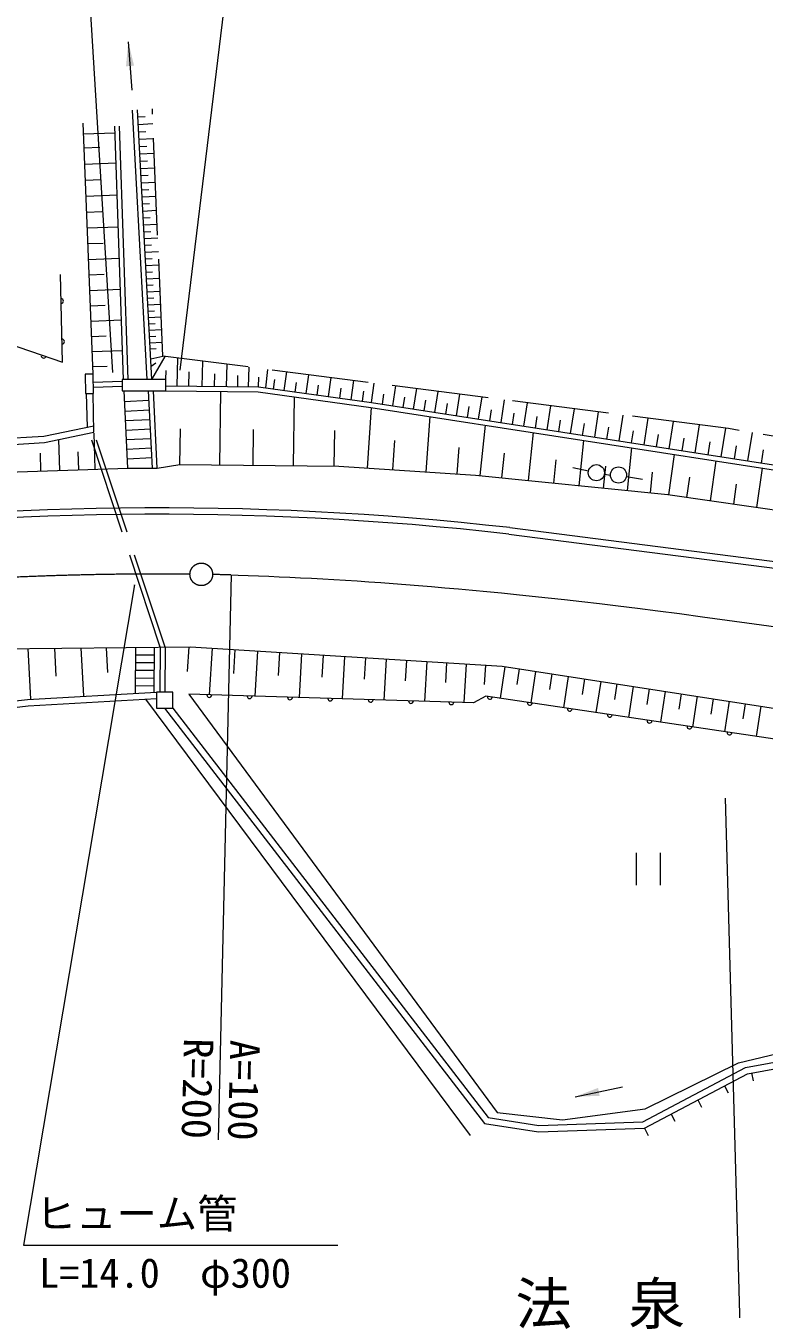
# Model space of a CAD drawing. Units: millimetres, scale not verified. Extents: x 40000 to 680000, y 20000 to 380000.
# Drawn here: x 353275 to 399032, y 259281 to 338776 of the extents above; entities that cross this region are included whole.
import ezdxf
from ezdxf.enums import TextEntityAlignment as Align

# ---------------------------------------------------------------- set-up
doc = ezdxf.new("R2010")
doc.units = ezdxf.units.MM
doc.header["$LTSCALE"] = 1000
doc.linetypes.add('CHAIN', pattern=[18.5, 12, -1.5, 3.5, -1.5])
doc.linetypes.add('DASHED', pattern=[7.5, 6, -1.5])
for name, color, linetype, lineweight in [('M-BGD', 7, 'Continuous', 13), ('M-BMK', 2, 'CHAIN', 13), ('M-STR-HTXT', 7, 'Continuous', 13)]:
    doc.layers.add(name, color=color, linetype=linetype, lineweight=lineweight)
doc.layers.add('M-BMK-HTXT', color=7, linetype='Continuous')
doc.styles.add('ＭＳ ゴシック', font='')
doc.styles.get('ＭＳ ゴシック').set_extended_font_data('MS Gothic')

# ---------------------------------------------------------------- blocks, each defined once
blk = doc.blocks.new('田')
at = {"color": 7, "linetype": 'Continuous', "lineweight": 13}
for p, q in [((-0.75, 2), (-0.75, 0)), ((0.75, 0), (0.75, 2))]:
    blk.add_line(p, q, dxfattribs=at)
blk = doc.blocks.new('filled_arrow')
at = {"color": 0, "linetype": 'Continuous', "lineweight": -2}
blk.add_solid([(7.5, 1.25), (0, 0), (7.5, -1.25)], dxfattribs=at)
blk = doc.blocks.new('open_arrow')
at = {"color": 0, "linetype": 'Continuous', "lineweight": -2}
blk.add_lwpolyline([(7.5, 1.25), (0, 0), (7.5, -1.25)], dxfattribs=at)

msp = doc.modelspace()

# ---------------------------------------------------------------- linework, layer by layer
at = {"layer": 'M-BGD'}
for p, q in [((359631, 337774), (359849, 334781)), ((360792, 316863), (359902, 333539)), ((361093, 316863), (360202, 333555)), ((360225, 333124), (360684, 333149)), ((357455, 317203), (356836, 332733)), ((359335, 316863), (358790, 332543)), ((359635, 316863), (359090, 332553)), ((360249, 332660), (361163, 332709)), ((356862, 332071), (358804, 332149)), ((360274, 332200), (360728, 332224)), ((360298, 331741), (361201, 331789)), ((356897, 331205), (357865, 331243)), ((360323, 331286), (360771, 331310)), ((360347, 330832), (361239, 330880)), ((356937, 330202), (358869, 330279)), ((360371, 330383), (360814, 330406)), ((360395, 329934), (361277, 329981)), ((356976, 329208), (357934, 329246)), ((360419, 329489), (360857, 329513)), ((360442, 329045), (361314, 329092)), ((360466, 328606), (360899, 328629)), ((357016, 328215), (358938, 328292)), ((360489, 328167), (361351, 328213)), ((360512, 327733), (360941, 327756)), ((357055, 327232), (358002, 327270)), ((360536, 327299), (361387, 327345)), ((360558, 326870), (360982, 326893)), ((357094, 326250), (359006, 326326)), ((360581, 326441), (361423, 326486)), ((360604, 326017), (361023, 326039)), ((357133, 325277), (358070, 325314)), ((360627, 325593), (361459, 325637)), ((360649, 325173), (361063, 325195)), ((357172, 324305), (359074, 324381)), ((360671, 324754), (361494, 324798)), ((360694, 324339), (361102, 324361)), ((338628, 323680), (355550, 317946)), ((360716, 323924), (361529, 323968)), ((355550, 317946), (355430, 323360)), ((357210, 323342), (358137, 323379)), ((360738, 323514), (361142, 323536)), ((360760, 323104), (361563, 323147)), ((357248, 322381), (359141, 322456)), ((360781, 322699), (361181, 322720)), ((360803, 322294), (361597, 322336)), ((357286, 321428), (358203, 321465)), ((360824, 321893), (361219, 321914)), ((360846, 321493), (361631, 321534)), ((357324, 320477), (359207, 320552)), ((360867, 321096), (361257, 321117)), ((360888, 320700), (361664, 320742)), ((360909, 320308), (361295, 320329)), ((360930, 319917), (361697, 319958)), ((357362, 319534), (358268, 319570)), ((360950, 319530), (361332, 319550)), ((360971, 319143), (361729, 319183)), ((360992, 318760), (361368, 318780)), ((357400, 318592), (359273, 318667)), ((361024, 318145), (361765, 318317)), ((361093, 316863), (361926, 318296)), ((362663, 316456), (362696, 318198)), ((364216, 316439), (364247, 317999)), ((357455, 317203), (356955, 317191)), ((356955, 317191), (356983, 315991)), ((357437, 317660), (358333, 317695)), ((357483, 316003), (357455, 317203)), ((361049, 317688), (361338, 317892)), ((361949, 316863), (361975, 317416)), ((363384, 316448), (363401, 317331)), ((364975, 316431), (364990, 317213)), ((365726, 316423), (365753, 317806)), ((367087, 316408), (367111, 317632)), ((368154, 316339), (368271, 317483)), ((369291, 316182), (369450, 317332)), ((357467, 316690), (359249, 316751)), ((357474, 316390), (359249, 316451)), ((361949, 316863), (359249, 316863)), ((359249, 316863), (359249, 316163)), ((361949, 316163), (361949, 316863)), ((361949, 316463), (367705, 316401)), ((366410, 316415), (366424, 317108)), ((367705, 316401), (367717, 317012)), ((367705, 316401), (374704, 315436)), ((368619, 316275), (368700, 316861)), ((369971, 316089), (370053, 316683)), ((370652, 315995), (370813, 317158)), ((371342, 315900), (371425, 316503)), ((372032, 315804), (372195, 316981)), ((373431, 315611), (373596, 316801)), ((374704, 315436), (374870, 316638)), ((376012, 315233), (376203, 316467)), ((356983, 315991), (357483, 316003)), ((357100, 313922), (357051, 315993)), ((357508, 313597), (357451, 316002)), ((359249, 316163), (361949, 316163)), ((359610, 311370), (359371, 316163)), ((361124, 311378), (360886, 316163)), ((361425, 311380), (361186, 316163)), ((361949, 316163), (367683, 316101)), ((365311, 311575), (365373, 316126)), ((367683, 316101), (374660, 315139)), ((369875, 311528), (369934, 315791)), ((372731, 315708), (372816, 316321)), ((374140, 315514), (374226, 316136)), ((375374, 315332), (375471, 315958)), ((376659, 315132), (376758, 315769)), ((377307, 315032), (377504, 316300)), ((378626, 314827), (378828, 316130)), ((379967, 314619), (380175, 315958)), ((381332, 314407), (381545, 315782)), ((382721, 314191), (382940, 315604)), ((359404, 315498), (360915, 315574)), ((359433, 314908), (360944, 314984)), ((374452, 311382), (374700, 315133)), ((374660, 315139), (428149, 306836)), ((374704, 315436), (428149, 307139)), ((377966, 314929), (378066, 315578)), ((379296, 314723), (379398, 315383)), ((380649, 314513), (380753, 315184)), ((382026, 314299), (382132, 314982)), ((384134, 313972), (384359, 315422)), ((385571, 313749), (385802, 315237)), ((387034, 313522), (387271, 315048)), ((388523, 313291), (388766, 314857)), ((359463, 314319), (360974, 314394)), ((378094, 311140), (378322, 314571)), ((381430, 310909), (381752, 314038)), ((383427, 314082), (383534, 314777)), ((384852, 313860), (384962, 314568)), ((386302, 313635), (386414, 314355)), ((387778, 313406), (387892, 314139)), ((390037, 313056), (390287, 314662)), ((391578, 312816), (391834, 314464)), ((393146, 312573), (393409, 314262)), ((394742, 312325), (395011, 314057)), ((343688, 312683), (354394, 313365)), ((354394, 313365), (357499, 314004)), ((354448, 312967), (357508, 313597)), ((357582, 311305), (357510, 313539)), ((359492, 313729), (361003, 313804)), ((359522, 313139), (361033, 313214)), ((362828, 311600), (362858, 313806)), ((367366, 311554), (367396, 313759)), ((372391, 311519), (372421, 313698)), ((384422, 310606), (384728, 313576)), ((389279, 313173), (389395, 313919)), ((390807, 312936), (390925, 313695)), ((392362, 312695), (392482, 313467)), ((393943, 312449), (394065, 313235)), ((396365, 312073), (396642, 313855)), ((398017, 311817), (398290, 313575)), ((343696, 312283), (354448, 312967)), ((355388, 311234), (355327, 313148)), ((359551, 312549), (361062, 312625)), ((376023, 311278), (376143, 313091)), ((380012, 311013), (380121, 312649)), ((387567, 310289), (387855, 313091)), ((390557, 309987), (390829, 312629)), ((395553, 312199), (395677, 312999)), ((397190, 311945), (397317, 312759)), ((398856, 311686), (398985, 312514)), ((354224, 311197), (354189, 312296)), ((356568, 311272), (356532, 312389)), ((359581, 311959), (361091, 312035)), ((382773, 310773), (382930, 312300)), ((385999, 310447), (386147, 311886)), ((393117, 309728), (393474, 312219)), ((395697, 309356), (396050, 311819)), ((333683, 310538), (359610, 311370)), ((359610, 311370), (361425, 311380)), ((361425, 311380), (362828, 311600)), ((362828, 311600), (372673, 311500)), ((372673, 311500), (381134, 310939)), ((381134, 310939), (393044, 309736)), ((388139, 311195), (387161, 311402)), ((389066, 310137), (389205, 311491)), ((389121, 311007), (389498, 310944)), ((390491, 310866), (391477, 310699)), ((391983, 309843), (392113, 311116)), ((398574, 308944), (398922, 311373)), ((394235, 309565), (394414, 310818)), ((397137, 309149), (397313, 310377)), ((393044, 309736), (410126, 307289)), ((383258, 307689), (404260, 305001)), ((383210, 307292), (404203, 304605)), ((351478, 300192), (363492, 300305)), ((353413, 300210), (353585, 297068)), ((355056, 300226), (355151, 298486)), ((356691, 300241), (356854, 297253)), ((358266, 300256), (358350, 298726)), ((360071, 300273), (360050, 297433)), ((360068, 299816), (361232, 299807)), ((361235, 300284), (361214, 297498)), ((361611, 300287), (361590, 297508)), ((361911, 300290), (361890, 297508)), ((363374, 300312), (363286, 298789)), ((363492, 300305), (382789, 299103)), ((364818, 300222), (364651, 297329)), ((366226, 300134), (366142, 298664)), ((367631, 300047), (367469, 297245)), ((369000, 299962), (368918, 298543)), ((370365, 299877), (370208, 297163)), ((371696, 299794), (371617, 298425)), ((373023, 299711), (372872, 297084)), ((360064, 299339), (361228, 299330)), ((374317, 299631), (374241, 298310)), ((375607, 299550), (375461, 297007)), ((376865, 299472), (376792, 298199)), ((378120, 299394), (377978, 296932)), ((379343, 299318), (379272, 298090)), ((380562, 299242), (380425, 296859)), ((381751, 299168), (381683, 297985)), ((382966, 299076), (382665, 297121)), ((382789, 299103), (419882, 293397)), ((383846, 298941), (383696, 297966)), ((360057, 298386), (361221, 298377)), ((360061, 298862), (361225, 298854)), ((384863, 298784), (384563, 296837)), ((385875, 298629), (385726, 297659)), ((386887, 298473), (386588, 296535)), ((387894, 298318), (387745, 297353)), ((388900, 298163), (388604, 296234)), ((353388, 297057), (361385, 297508)), ((360054, 297909), (361217, 297900)), ((362385, 297508), (361385, 297508)), ((361385, 297508), (361385, 296508)), ((362385, 296508), (362385, 297508)), ((381020, 296841), (363375, 297367)), ((363375, 297367), (382484, 271462)), ((389902, 298009), (389755, 297049)), ((390904, 297855), (390608, 295935)), ((391901, 297702), (391754, 296747)), ((392897, 297548), (392603, 295637)), ((393889, 297396), (393743, 296446)), ((341688, 295676), (353388, 297057)), ((341688, 295273), (353423, 296659)), ((353423, 296659), (361385, 297107)), ((360699, 297068), (380813, 270054)), ((381771, 297254), (381020, 296841)), ((417913, 291858), (381771, 297254)), ((394881, 297243), (394588, 295341)), ((395867, 297091), (395722, 296147)), ((396854, 296940), (396563, 295046)), ((397836, 296788), (397691, 295849)), ((398817, 296638), (398527, 294753)), ((361385, 296508), (362385, 296508)), ((361880, 296508), (381696, 270796)), ((362385, 296508), (381915, 271166)), ((397426, 274541), (402157, 275667)), ((391645, 271688), (397426, 274541)), ((397857, 274257), (402196, 275049)), ((397989, 273874), (402307, 274663)), ((391501, 270892), (397857, 274257)), ((391607, 270496), (397989, 273874)), ((398245, 273921), (398335, 273429)), ((387313, 272446), (390252, 273050)), ((396566, 273121), (396800, 272679)), ((394913, 272246), (395147, 271804)), ((381915, 271166), (385061, 270671)), ((382484, 271462), (386539, 271012)), ((386539, 271012), (391645, 271688)), ((393260, 271371), (393494, 270929)), ((381696, 270796), (385037, 270270)), ((385037, 270270), (391607, 270496)), ((385061, 270671), (391501, 270892)), ((391607, 270496), (391841, 270054))]:
    msp.add_line(p, q, dxfattribs=at)
at = {"layer": 'M-BGD', "linetype": 'DASHED'}
for p, q in [((361765, 318317), (361124, 333635)), ((396813, 313826), (361765, 318317)), ((361611, 300285), (357225, 313539)), ((361911, 300290), (357508, 313597)), ((427049, 308693), (396813, 313826))]:
    msp.add_line(p, q, dxfattribs=at)
at = {"layer": 'M-BGD'}
for centre in [(388628, 311091), (389998, 310949)]:
    msp.add_circle(centre, 500, dxfattribs=at)
for centre, radius, start, end in [((355466, 321719), 150, 271.27303, 91.27303), ((355522, 319219), 150, 271.27303, 91.27303), ((354388, 318340), 150, 161.2804, 341.2804), ((361499, 115313), 193603, 83.54696, 97.83849), ((361499, 115313), 193203, 83.54783, 97.83849), ((364651, 297329), 150, 178.29382, 358.29382), ((367149, 297255), 150, 178.29382, 358.29382), ((369648, 297180), 150, 178.29382, 358.29382), ((372147, 297106), 150, 178.29382, 358.29382), ((374646, 297031), 150, 178.29382, 358.29382), ((377145, 296957), 150, 178.29382, 358.29382), ((379644, 296882), 150, 178.29382, 358.29382), ((382034, 297215), 150, 171.50845, 351.50845), ((384507, 296846), 150, 171.50845, 351.50845), ((386979, 296477), 150, 171.50845, 351.50845), ((389452, 296108), 150, 171.50845, 351.50845), ((391925, 295738), 150, 171.50845, 351.50845), ((394397, 295369), 150, 171.50845, 351.50845), ((396870, 295000), 150, 171.50845, 351.50845)]:
    msp.add_arc(centre, radius, start, end, dxfattribs=at)
at = {"layer": 'M-BMK'}
msp.add_lwpolyline([(365975, 304764), (366434, 304750), (367059, 304729), (367691, 304706), (368332, 304681), (368982, 304653), (369640, 304623), (370308, 304591), (370986, 304556), (371674, 304518), (372372, 304478), (373082, 304435), (373804, 304388), (374538, 304339), (375285, 304287), (376046, 304231), (376822, 304172), (377613, 304109), (378420, 304043), (379245, 303972), (380089, 303897), (380953, 303818), (381838, 303734), (382747, 303645), (383681, 303550), (384643, 303450), (385635, 303344), (386661, 303231), (387723, 303110), (388826, 302982), (389977, 302844), (391180, 302696), (392445, 302537), (393781, 302364), (395204, 302176), (396732, 301970), (398392, 301740), (400228, 301480)], dxfattribs=at)
msp.add_circle((364154, 304797), 700, dxfattribs=at)
for start, end in [(89.43104, 96.01743), (88.7088, 89.02997)]:
    msp.add_arc((361468, 104815), 200000, start, end, dxfattribs=at)
at = {"layer": 'M-STR-HTXT'}
for p, q in [((358673, 317298), (356768, 348292)), ((362850, 317446), (366531, 347764)), ((366000, 304763), (365207, 269772)), ((396613, 290944), (397833, 246277))]:
    msp.add_line(p, q, dxfattribs=at)
msp.add_lwpolyline([(360023, 304140), (353145, 263244), (372607, 263244)], dxfattribs=at)

# ---------------------------------------------------------------- block references
at = {"layer": 'M-BGD', "xscale": 200, "yscale": 200}
for p, rotation in [((359631, 337774), 274.2), ((387313, 272446), 11.6)]:
    msp.add_blockref('filled_arrow', p, dxfattribs=dict(at, rotation=rotation))
at = {"layer": 'M-BGD', "xscale": 1000, "yscale": 1000}
msp.add_blockref('田', (391847, 285555), dxfattribs=at)
at = {"layer": 'M-STR-HTXT', "rotation": 260.5}
msp.add_blockref('open_arrow', (360023, 304140), dxfattribs=at)

# ---------------------------------------------------------------- texts
at = {"layer": 'M-BMK-HTXT', "style": 'ＭＳ ゴシック'}
msp.add_text('法\u3000泉', height=2566, dxfattribs=at).set_placement((388861, 257579), align=Align.BOTTOM_CENTER)
at = {"layer": 'M-STR-HTXT', "style": 'ＭＳ ゴシック'}
for s, p in [('R=200', (362389, 269867)), ('A=100', (365261, 269763))]:
    msp.add_text(s, height=1833, rotation=268.702, dxfattribs=at).set_placement(p, align=Align.BOTTOM_RIGHT)
msp.add_text('ヒューム管', height=1833, dxfattribs=at).set_placement((353895, 263744), align=Align.BOTTOM_LEFT)
msp.add_text('L=14.0  φ300', height=1833, dxfattribs=at).set_placement((361907, 260068), align=Align.BOTTOM_CENTER)

doc.saveas('drawing.dxf')
